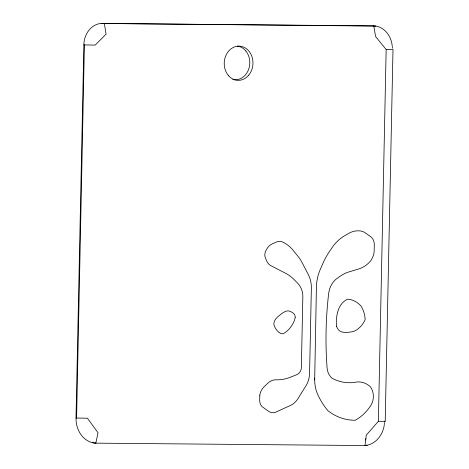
<?xml version="1.0" encoding="UTF-8"?>
<svg xmlns="http://www.w3.org/2000/svg" width="469" height="469" viewBox="0 0 469 469"><rect width="100%" height="100%" fill="white"/><g stroke="black" fill="none" stroke-linecap="round" stroke-linejoin="round"><path stroke-width="0.7" d="M314.722 378.049L314.693 381.033A31.956 27.009 -87.1 0 0 318.041 395.215A72.783 61.509 -87.1 0 0 327.866 410.656A58.121 49.116 -87.1 0 0 355.232 420.253A47.967 40.533 -87.1 0 0 370.123 406.506A15.108 12.769 -87.1 0 0 370.533 386.937A23.128 19.546 -87.1 0 0 356.293 382.053A49.216 41.594 -87.1 0 1 332.058 378.202A14.199 12.001 -87.1 0 1 327.092 368.018A330.258 279.102 -87.1 0 1 328.652 293.571A20.777 17.558 -87.1 0 1 333.377 281.951L334.368 280.802A20.777 17.558 -87.1 0 1 337.744 277.941A48.993 41.401 -87.1 0 1 347.371 272.395L358.867 268.901A29.189 24.664 -87.1 0 0 370.815 260.617L372.005 258.589A14.222 12.018 -87.1 0 0 374.174 250.745L374.303 244.701A9.439 7.979 -87.1 0 0 370.463 236.476L364.395 232.284A16.268 13.748 -87.1 0 0 360.884 231.024L359.664 230.854A25.373 21.439 -87.1 0 0 348.531 233.474L344.363 235.919A41.811 35.333 -87.1 0 0 332.257 247.415L329.431 251.554A68.193 57.628 -87.1 0 0 322.93 263.355L320.192 269.64A39.736 33.58 -87.1 0 0 316.393 288.077L314.681 379.867M101.24 23.409A21.568 18.232 -87.1 0 0 83.857 44.877L76.001 418.008L87.416 418.219L98.027 432.776L95.817 443.182L92.61 442.736A24.974 21.105 -87.1 0 1 76.037 418.008M76.599 418.037L84.414 44.907L83.822 44.877M95.225 443.146L364.999 445.55L366.301 435.138L378.377 421.314L386.163 49.532L375.563 36.494L373.793 25.883L101.24 23.45L375.763 26.076L373.201 25.854M378.377 421.314L385.207 421.291L392.999 49.503L386.163 49.532M365.574 439.992L365.867 438.609M101.24 23.45L104.311 23.509L106.088 34.12L95.23 45.088L84.414 44.907M384.615 421.262L385.207 421.291M92.61 442.736L95.817 443.182M248.799 75.081A16.937 14.31 -87.1 0 1 228.462 75.591M248.793 75.075A17.189 14.527 -87.1 0 0 248.728 50.887A16.937 14.31 -87.1 0 0 228.391 51.391A17.189 14.527 -87.1 0 0 228.467 75.585M384.533 422.505A24.411 20.63 -87.1 0 1 384.357 424.363M384.275 424.978A24.411 20.63 -87.1 0 1 367.022 445.257M375.769 26.035A23.403 19.774 -87.1 0 1 392.272 46.413M392.319 47.023A23.403 19.774 -87.1 0 1 392.371 48.248M232.788 79.519A16.726 14.134 -87.1 0 0 245.398 74.94A16.978 14.346 -87.1 0 0 245.891 51.039M237.197 46.068A16.726 14.134 -87.1 0 1 245.897 51.033M259.785 395.191L259.685 400.051A8.811 7.445 -87.1 0 0 261.966 406.564L268.432 411.172A11.227 9.486 -87.1 0 0 274.84 412.585L290.375 405.48A20.759 17.541 -87.1 0 0 296.203 401.059L297.563 399.336A20.759 17.541 -87.1 0 0 299.281 396.452L305.835 386.04A22.037 18.625 -87.1 0 0 309.581 373.254L311.363 288.072A25.244 21.334 -87.1 0 0 308.215 274.312L301.778 262.042A34.595 29.236 -87.1 0 0 298.126 256.473L293.043 250.217A34.126 28.838 -87.1 0 0 285.75 243.751L284.126 242.749A11.995 10.136 -87.1 0 0 279.676 241.412L279.032 241.424A10.582 8.946 -87.1 0 0 275.895 242.303L272.348 243.827A12.974 10.963 -87.1 0 0 266.744 249.115L266.017 250.446A8.911 7.527 -87.1 0 0 264.809 255.869A24.218 20.466 -87.1 0 0 266.767 261.075L267.289 262.083A10.922 9.228 -87.1 0 0 271.088 265.788L285.562 273.269A41.817 35.339 -87.1 0 1 293.705 279.184L297.651 283.229A17.33 14.645 -87.1 0 1 302.839 296.777L301.356 367.526A7.551 6.384 -87.1 0 1 296.924 374.62L290.34 377.246A48.559 41.038 -87.1 0 1 277.595 379.82L275.913 379.802A14.662 12.393 -87.1 0 0 267.916 383.12L264.135 386.732A14.269 12.059 -87.1 0 0 259.785 395.191M295.171 317.478L295.03 318.252A17.64 14.908 -87.1 0 1 293.043 323.428A27.096 22.899 -87.1 0 1 284.519 332.996A5.429 4.584 -87.1 0 1 280.802 333.488L280.099 333.142A15.401 13.015 -87.1 0 1 273.861 324.495A8.196 6.924 -87.1 0 1 274.037 322.742L274.166 322.168A8.196 6.924 -87.1 0 1 274.752 320.532L275.01 320.028A8.196 6.924 -87.1 0 1 276.335 318.246A45.44 38.399 -87.1 0 1 284.419 311.908A9.333 7.885 -87.1 0 1 289.338 311.058A15.87 13.413 -87.1 0 1 293.676 313.556A4.508 3.811 -87.1 0 1 295.171 317.478M367.016 445.216L364.407 445.521L367.016 445.216M336.59 326.36L336.39 324.612A31.927 26.985 -87.1 0 1 337.768 311.785A19.047 16.098 -87.1 0 1 347.588 299.169A25.49 21.545 -87.1 0 1 361.083 306.151A25.256 21.345 -87.1 0 1 365.169 319.588A23.983 20.267 -87.1 0 1 354.335 331.126A38.2 32.279 -87.1 0 1 342.968 332.216A9.104 7.692 -87.1 0 1 336.59 326.36"/></g></svg>
